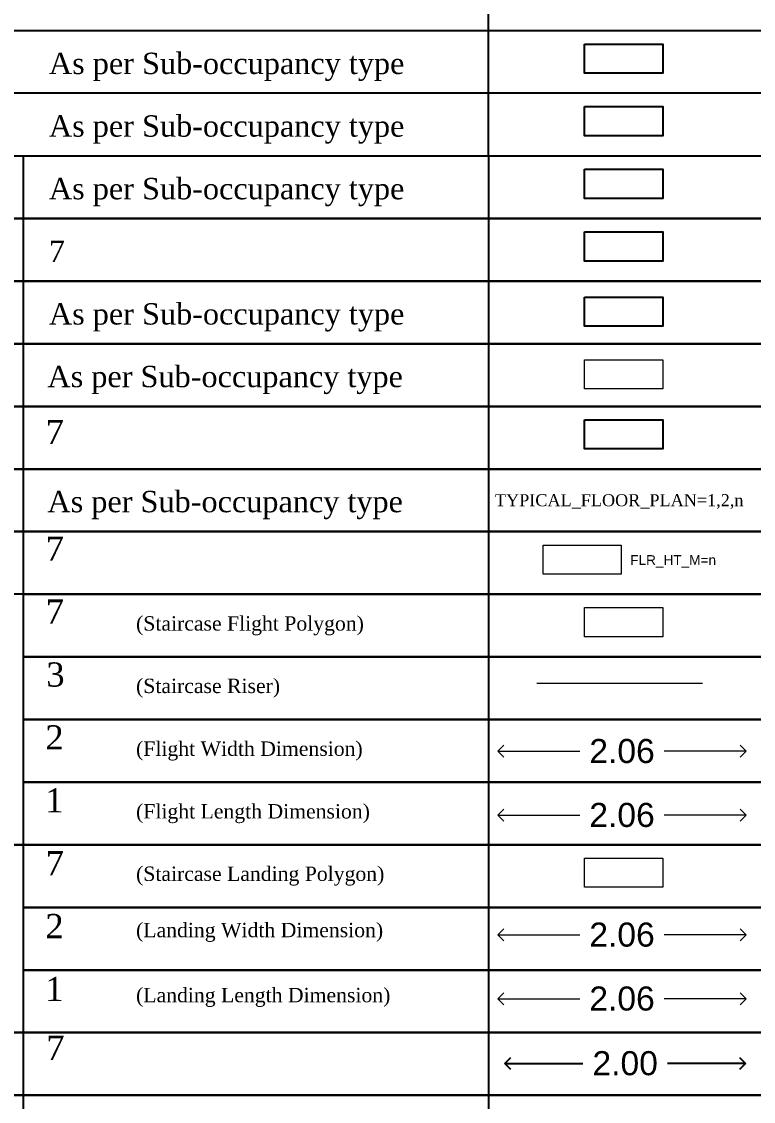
# Model space of a CAD drawing. Header units: millimetres. Extents: x -9481 to -9286, y 28723 to 28853.
# Drawn here: x -9461.74 to -9455.66, y 28797.47 to 28806.45 of the extents above; entities that cross this region are included whole.
import ezdxf

# ---------------------------------------------------------------- set-up
doc = ezdxf.new("R2010")
doc.units = ezdxf.units.MM
doc.header["$PDMODE"] = 34
doc.header["$PDSIZE"] = -15
doc.linetypes.add('CONTINULUS', pattern=[0])
for name, color, linetype in [('BLK_1_FLR_-2_FAR_AREA_ADD', 7, 'Continuous'), ('BLK_1_FLR_0_APPROVED_CONSTRUCTION', 7, 'Continuous'), ('BLK_1_FLR_0_CARPET_AREA', 25, 'Continuous'), ('BLK_1_FLR_0_CRPT_AREA_DEDUCT_EXISTING', 7, 'Continuous'), ('BLK_1_FLR_0_DEMOLITION_AREA', 7, 'Continuous'), ('BLK_1_FLR_0_EXIT_WIDTH_STAIR', 7, 'Continuous'), ('BLK_1_FLR_0_ROOF_AREA', 7, 'Continuous')]:
    doc.layers.add(name, color=color, linetype=linetype)
doc.layers.add('BLK_1_FLR_0_BLT_UP_AREA', color=25, linetype='Continuous', plot=False)
doc.layers.add('BLK_1_FLR_0_CARPET_AREA_EXISTING', color=7, linetype='Continuous', plot=False)
for name, color, linetype, lineweight in [('BLK_1_FLR_0_CRPT_AREA_DEDUCT', 7, 'Continuous', 0), ('BLK_1_FLR_0_STAIR_1', 7, 'Continuous', 0), ('BLK_1_FLR_0_STAIR_1_FLIGHT_1', 7, 'Continuous', 0), ('BLK_1_FLR_0_STAIR_1_LANDING_1', 7, 'Continuous', 0), ('PLAN', 7, 'Continuous', 40)]:
    doc.layers.add(name, color=color, linetype=linetype, lineweight=lineweight)
doc.styles.add('Arial', font='arial.ttf', dxfattribs={"height": 0.2})
doc.styles.add('MtXpl_Georgia', font='georgiab.ttf')
doc.styles.get("Standard").update_dxf_attribs({"font": 'arial.ttf', "height": 0.25})
doc.styles.add('style2', font='arial.ttf', dxfattribs={"height": 0.3})
doc.styles.add('TNR', font='times.ttf', dxfattribs={"height": 0.5})
doc.dimstyles.new('INT DIM', dxfattribs={"dimtxt": 0.3, "dimasz": 0.1, "dimexe": 0.18, "dimexo": 0.0625, "dimgap": 0.09, "dimtad": 0, "dimzin": 0, "dimdsep": 46, "dimtxsty": 'style2', "dimblk": 'OPEN90', "dimcen": 0.09, "dimse1": 1, "dimse2": 1, "dimclrd": 250, "dimclrt": 256, "dimadec": 0, "dimazin": 0, "dimtfac": 1, "dimtofl": 0, "dimtmove": 0, "dimatfit": 3, "dimfxl": 0, "dimtolj": 1, "dimtzin": 0, "dimlwd": -1, "dimarcsym": 0})

# ---------------------------------------------------------------- blocks, each defined once
blk = doc.blocks.new('_Open90')
at = {"layer": 'PLAN', "color": 0, "lineweight": -2}
for p, q in [((0, 0), (-1, 0)), ((-0.5, 0.5), (0, 0)), ((0, 0), (-0.5, -0.5))]:
    blk.add_line(p, q, dxfattribs=at)
blk = doc.blocks.new('*D8')
at = {"layer": 'BLK_1_FLR_0_STAIR_1_FLIGHT_1', "color": 250}
for p, q in [((-9457.6853, 28800.3821), (-9457.1041, 28800.3821)), ((-9455.8204, 28800.3821), (-9456.4017, 28800.3821))]:
    blk.add_line(p, q, dxfattribs=at)
at = {"layer": 'Defpoints', "color": 0}
for p in [(-9457.7853, 28800.4482), (-9455.7204, 28800.4668), (-9455.7204, 28800.3821)]:
    blk.add_point(p, dxfattribs=at)
at = {"layer": 'BLK_1_FLR_0_STAIR_1_FLIGHT_1', "color": 250, "xscale": 0.1, "yscale": 0.1, "zscale": 0.1, "rotation": 180}
blk.add_blockref('_Open90', (-9457.7853, 28800.3821), dxfattribs=at)
at = {"layer": 'BLK_1_FLR_0_STAIR_1_FLIGHT_1', "color": 250, "xscale": 0.1, "yscale": 0.1, "zscale": 0.1}
blk.add_blockref('_Open90', (-9455.7204, 28800.3821), dxfattribs=at)
at = {"layer": 'BLK_1_FLR_0_STAIR_1_FLIGHT_1', "linetype": 'CONTINULUS', "ltscale": 0.05, "insert": (-9456.7529, 28800.3821), "char_height": 0.2, "attachment_point": 5, "style": 'Arial'}
blk.add_mtext('\\A1;2.06', dxfattribs=at)
blk = doc.blocks.new('*D15')
at = {"layer": 'BLK_1_FLR_0_STAIR_1_FLIGHT_1', "color": 250}
for p, q in [((-9457.6853, 28799.8507), (-9457.1041, 28799.8507)), ((-9455.8204, 28799.8507), (-9456.4017, 28799.8507))]:
    blk.add_line(p, q, dxfattribs=at)
at = {"layer": 'Defpoints', "color": 0}
for p in [(-9455.7204, 28799.9354), (-9457.7853, 28799.9167), (-9455.7204, 28799.8507)]:
    blk.add_point(p, dxfattribs=at)
at = {"layer": 'BLK_1_FLR_0_STAIR_1_FLIGHT_1', "color": 250, "xscale": 0.1, "yscale": 0.1, "zscale": 0.1, "rotation": 180}
blk.add_blockref('_Open90', (-9457.7853, 28799.8507), dxfattribs=at)
at = {"layer": 'BLK_1_FLR_0_STAIR_1_FLIGHT_1', "color": 250, "xscale": 0.1, "yscale": 0.1, "zscale": 0.1}
blk.add_blockref('_Open90', (-9455.7204, 28799.8507), dxfattribs=at)
at = {"layer": 'BLK_1_FLR_0_STAIR_1_FLIGHT_1', "linetype": 'CONTINULUS', "ltscale": 0.05, "insert": (-9456.7529, 28799.8507), "char_height": 0.2, "attachment_point": 5, "style": 'Arial'}
blk.add_mtext('\\A1;2.06', dxfattribs=at)
blk = doc.blocks.new('*D22')
at = {"layer": 'BLK_1_FLR_0_STAIR_1_LANDING_1', "color": 250}
for p, q in [((-9457.6853, 28798.8558), (-9457.1041, 28798.8558)), ((-9455.8204, 28798.8558), (-9456.4017, 28798.8558))]:
    blk.add_line(p, q, dxfattribs=at)
at = {"layer": 'Defpoints', "color": 0}
for p in [(-9457.7853, 28798.9219), (-9455.7204, 28798.9406), (-9455.7204, 28798.8558)]:
    blk.add_point(p, dxfattribs=at)
at = {"layer": 'BLK_1_FLR_0_STAIR_1_LANDING_1', "color": 250, "xscale": 0.1, "yscale": 0.1, "zscale": 0.1, "rotation": 180}
blk.add_blockref('_Open90', (-9457.7853, 28798.8558), dxfattribs=at)
at = {"layer": 'BLK_1_FLR_0_STAIR_1_LANDING_1', "color": 250, "xscale": 0.1, "yscale": 0.1, "zscale": 0.1}
blk.add_blockref('_Open90', (-9455.7204, 28798.8558), dxfattribs=at)
at = {"layer": 'BLK_1_FLR_0_STAIR_1_LANDING_1', "linetype": 'CONTINULUS', "ltscale": 0.05, "insert": (-9456.7529, 28798.8558), "char_height": 0.2, "attachment_point": 5, "style": 'Arial'}
blk.add_mtext('\\A1;2.06', dxfattribs=at)
blk = doc.blocks.new('*D28')
at = {"layer": 'BLK_1_FLR_0_STAIR_1_LANDING_1', "color": 250}
for p, q in [((-9457.6853, 28798.3244), (-9457.1041, 28798.3244)), ((-9455.8204, 28798.3244), (-9456.4017, 28798.3244))]:
    blk.add_line(p, q, dxfattribs=at)
at = {"layer": 'Defpoints', "color": 0}
for p in [(-9455.7204, 28798.4092), (-9457.7853, 28798.3905), (-9455.7204, 28798.3244)]:
    blk.add_point(p, dxfattribs=at)
at = {"layer": 'BLK_1_FLR_0_STAIR_1_LANDING_1', "color": 250, "xscale": 0.1, "yscale": 0.1, "zscale": 0.1, "rotation": 180}
blk.add_blockref('_Open90', (-9457.7853, 28798.3244), dxfattribs=at)
at = {"layer": 'BLK_1_FLR_0_STAIR_1_LANDING_1', "color": 250, "xscale": 0.1, "yscale": 0.1, "zscale": 0.1}
blk.add_blockref('_Open90', (-9455.7204, 28798.3244), dxfattribs=at)
at = {"layer": 'BLK_1_FLR_0_STAIR_1_LANDING_1', "linetype": 'CONTINULUS', "ltscale": 0.05, "insert": (-9456.7529, 28798.3244), "char_height": 0.2, "attachment_point": 5, "style": 'Arial'}
blk.add_mtext('\\A1;2.06', dxfattribs=at)
blk = doc.blocks.new('*D37')
at = {"layer": 'BLK_1_FLR_0_EXIT_WIDTH_STAIR', "color": 250, "ltscale": 0.05}
for p, q in [((-9457.6264, 28797.7867), (-9457.0776, 28797.7867)), ((-9455.8272, 28797.7867), (-9456.376, 28797.7867))]:
    blk.add_line(p, q, dxfattribs=at)
at = {"layer": 'Defpoints', "color": 0}
for p in [(-9457.7264, 28797.9471), (-9455.7272, 28797.9471), (-9455.7272, 28797.7867)]:
    blk.add_point(p, dxfattribs=at)
at = {"layer": 'BLK_1_FLR_0_EXIT_WIDTH_STAIR', "color": 250, "xscale": 0.1, "yscale": 0.1, "zscale": 0.1, "rotation": 180}
blk.add_blockref('_Open90', (-9457.7264, 28797.7867), dxfattribs=at)
at = {"layer": 'BLK_1_FLR_0_EXIT_WIDTH_STAIR', "color": 250, "xscale": 0.1, "yscale": 0.1, "zscale": 0.1}
blk.add_blockref('_Open90', (-9455.7272, 28797.7867), dxfattribs=at)
at = {"layer": 'BLK_1_FLR_0_EXIT_WIDTH_STAIR', "linetype": 'CONTINULUS', "ltscale": 0.05, "insert": (-9456.7268, 28797.7867), "char_height": 0.2, "attachment_point": 5, "style": 'Arial'}
blk.add_mtext('\\A1;2.00', dxfattribs=at)

msp = doc.modelspace()

# ---------------------------------------------------------------- linework, layer by layer
for p, q in [((-9461.7318, 28805.3312), (-9461.7318, 28804.809)), ((-9457.8622, 28805.3312), (-9457.8622, 28804.8105)), ((-9461.7318, 28804.8105), (-9461.7318, 28804.2884)), ((-9457.8622, 28804.8105), (-9457.8622, 28804.2899)), ((-9461.7318, 28804.2899), (-9461.7318, 28803.7677)), ((-9457.8622, 28804.2899), (-9457.8622, 28803.7692)), ((-9461.7318, 28803.7692), (-9461.7318, 28803.2471)), ((-9457.8622, 28803.7692), (-9457.8622, 28803.2486)), ((-9461.7318, 28803.2486), (-9461.7318, 28802.7264)), ((-9457.8622, 28803.2486), (-9457.8622, 28802.7279)), ((-9461.7318, 28802.7279), (-9461.7318, 28802.7264)), ((-9461.7318, 28802.7279), (-9461.7318, 28802.2058)), ((-9457.8622, 28802.7279), (-9457.8622, 28802.2073)), ((-9461.7318, 28802.2073), (-9461.7318, 28801.6851)), ((-9461.7318, 28802.2073), (-9461.7318, 28802.2058)), ((-9457.8622, 28802.2073), (-9457.8622, 28801.6866)), ((-9461.7318, 28801.6866), (-9461.7318, 28801.1645)), ((-9457.8622, 28801.6866), (-9457.8622, 28801.166)), ((-9461.7318, 28801.166), (-9461.7318, 28800.6438)), ((-9457.8622, 28801.166), (-9457.8622, 28800.6453)), ((-9461.7318, 28800.6453), (-9461.7318, 28800.1232)), ((-9457.8622, 28800.6453), (-9457.8622, 28800.1247)), ((-9461.7318, 28800.1247), (-9461.7318, 28799.6026)), ((-9457.8622, 28800.1247), (-9457.8622, 28799.6041)), ((-9461.7318, 28799.6041), (-9461.7318, 28799.0819)), ((-9457.8622, 28799.6041), (-9457.8622, 28799.0834)), ((-9461.7318, 28799.0834), (-9461.7318, 28798.5613)), ((-9457.8622, 28799.0834), (-9457.8622, 28798.5628)), ((-9461.7318, 28798.5628), (-9461.7318, 28798.0406)), ((-9457.8622, 28798.5628), (-9457.8622, 28798.0421)), ((-9461.7318, 28798.0421), (-9461.7318, 28797.52)), ((-9457.8622, 28798.0421), (-9457.8622, 28797.5215)), ((-9461.7318, 28797.5215), (-9461.7318, 28796.9993)), ((-9457.8622, 28797.5215), (-9457.8622, 28797.0008))]:
    msp.add_line(p, q)
for points in [[(-9481.2579, 28805.3312), (-9481.2579, 28806.3725), (-9442.23, 28806.3725), (-9442.23, 28805.8518), (-9470.8642, 28805.8518)], [(-9481.2579, 28803.2486), (-9481.2579, 28805.3312), (-9442.23, 28805.3312), (-9442.23, 28804.8105), (-9481.2579, 28804.8105)], [(-9481.2579, 28804.2899), (-9481.2579, 28804.8105), (-9442.23, 28804.8105), (-9442.23, 28804.2899), (-9481.2579, 28804.2899)], [(-9481.2579, 28803.7692), (-9481.2579, 28804.2899), (-9442.23, 28804.2899), (-9442.23, 28803.7692), (-9470.8642, 28803.7692)], [(-9470.8642, 28803.7692), (-9442.23, 28803.7692), (-9442.23, 28803.2486), (-9481.2579, 28803.2486)], [(-9481.2579, 28801.6866), (-9481.2579, 28802.2073), (-9442.23, 28802.2073), (-9442.23, 28801.6866), (-9470.8642, 28801.6866)], [(-9461.7318, 28801.6866), (-9442.23, 28801.6866), (-9442.23, 28801.166), (-9461.7318, 28801.166)], [(-9461.7318, 28801.166), (-9442.23, 28801.166), (-9442.23, 28800.6453), (-9461.7318, 28800.6453)], [(-9461.7318, 28800.6453), (-9442.23, 28800.6453), (-9442.23, 28800.1247), (-9461.7318, 28800.1247)], [(-9461.7318, 28800.1247), (-9442.23, 28800.1247), (-9442.23, 28799.6041), (-9470.8642, 28799.6041)], [(-9470.8642, 28799.6041), (-9442.23, 28799.6041), (-9442.23, 28799.0834), (-9461.7318, 28799.0834)], [(-9461.7318, 28799.0834), (-9442.23, 28799.0834), (-9442.23, 28798.5628), (-9461.7318, 28798.5628)], [(-9461.7318, 28798.5628), (-9442.23, 28798.5628), (-9442.23, 28798.0421), (-9481.2579, 28798.0421), (-9481.2579, 28798.5628)]]:
    msp.add_lwpolyline(points)
for points in [[(-9481.2579, 28803.2486), (-9442.23, 28803.2486), (-9442.23, 28802.7279), (-9481.2579, 28802.7279), (-9481.2579, 28803.2486)], [(-9481.2579, 28802.7279), (-9442.23, 28802.7279), (-9442.23, 28802.2073), (-9481.2579, 28802.2073), (-9481.2579, 28802.7279)], [(-9481.2579, 28798.0421), (-9442.23, 28798.0421), (-9442.23, 28797.5215), (-9481.2579, 28797.5215), (-9481.2579, 28798.0421)], [(-9481.2579, 28797.5215), (-9442.23, 28797.5215), (-9442.23, 28797.0008), (-9481.2579, 28797.0008), (-9481.2579, 28797.5215)]]:
    msp.add_lwpolyline(points, close=True)
at = {"layer": 'BLK_1_FLR_-2_FAR_AREA_ADD', "color": 7, "linetype": 'CONTINULUS', "ltscale": 0.05}
msp.add_line((-9457.8622, 28805.3312), (-9457.8622, 28807.422), dxfattribs=at)
at = {"layer": 'BLK_1_FLR_0_APPROVED_CONSTRUCTION', "color": 11}
msp.add_lwpolyline([(-9457.0642, 28805.22), (-9456.415, 28805.22), (-9456.415, 28804.9779), (-9457.0642, 28804.9779)], close=True, dxfattribs=at)
at = {"layer": 'BLK_1_FLR_0_CARPET_AREA', "color": 11}
msp.add_lwpolyline([(-9457.0642, 28804.1564), (-9456.415, 28804.1564), (-9456.415, 28803.9142), (-9457.0642, 28803.9142)], close=True, dxfattribs=at)
at = {"layer": 'BLK_1_FLR_0_CARPET_AREA_EXISTING', "color": 11, "linetype": 'CONTINULUS', "ltscale": 0.05}
msp.add_lwpolyline([(-9457.0642, 28806.2613), (-9456.415, 28806.2613), (-9456.415, 28806.0192), (-9457.0642, 28806.0192)], close=True, dxfattribs=at)
at = {"layer": 'BLK_1_FLR_0_CRPT_AREA_DEDUCT', "color": 11}
msp.add_lwpolyline([(-9457.0642, 28803.6357), (-9456.415, 28803.6357), (-9456.415, 28803.3936), (-9457.0642, 28803.3936)], close=True, dxfattribs=at)
at = {"layer": 'BLK_1_FLR_0_CRPT_AREA_DEDUCT_EXISTING', "color": 11, "linetype": 'CONTINULUS', "ltscale": 0.05}
msp.add_lwpolyline([(-9457.0642, 28805.7407), (-9456.415, 28805.7407), (-9456.415, 28805.4985), (-9457.0642, 28805.4985)], close=True, dxfattribs=at)
at = {"layer": 'BLK_1_FLR_0_DEMOLITION_AREA', "color": 7}
msp.add_lwpolyline([(-9457.0642, 28804.6994), (-9456.415, 28804.6994), (-9456.415, 28804.4572), (-9457.0642, 28804.4572)], close=True, dxfattribs=at)
at = {"layer": 'BLK_1_FLR_0_ROOF_AREA', "linetype": 'CONTINULUS', "ltscale": 0.05}
msp.add_lwpolyline([(-9457.0642, 28803.1375), (-9456.415, 28803.1375), (-9456.415, 28802.8953), (-9457.0642, 28802.8953)], close=True, dxfattribs=at)
at = {"layer": 'BLK_1_FLR_0_STAIR_1'}
msp.add_lwpolyline([(-9457.4087, 28802.0962), (-9456.7595, 28802.0962), (-9456.7595, 28801.854), (-9457.4087, 28801.854)], close=True, dxfattribs=at)
at = {"layer": 'BLK_1_FLR_0_STAIR_1_FLIGHT_1', "color": 3}
msp.add_line((-9457.4618, 28800.9468), (-9456.0851, 28800.9468), dxfattribs=at)
at = {"layer": 'BLK_1_FLR_0_STAIR_1_FLIGHT_1'}
msp.add_lwpolyline([(-9457.0642, 28801.5755), (-9456.415, 28801.5755), (-9456.415, 28801.3334), (-9457.0642, 28801.3334)], close=True, dxfattribs=at)
at = {"layer": 'BLK_1_FLR_0_STAIR_1_LANDING_1'}
msp.add_lwpolyline([(-9457.0642, 28799.4929), (-9456.415, 28799.4929), (-9456.415, 28799.2508), (-9457.0642, 28799.2508)], close=True, dxfattribs=at)

# ---------------------------------------------------------------- texts
at = {"linetype": 'CONTINULUS', "style": 'MtXpl_Georgia'}
for s, height, p in [('As per Sub-occupancy type', 0.177478, (-9461.5173, 28806.0117)), ('As per Sub-occupancy type', 0.177478, (-9461.5173, 28805.491)), ('As per Sub-occupancy type', 0.177478, (-9461.5173, 28804.9704)), ('7', 0.1775, (-9461.5173, 28804.4497)), ('As per Sub-occupancy type', 0.177478, (-9461.5173, 28803.9291)), ('As per Sub-occupancy type', 0.177478, (-9461.5294, 28803.4084)), ('7', 0.2012, (-9461.5434, 28802.9356)), ('As per Sub-occupancy type', 0.177478, (-9461.5294, 28802.3686)), ('7', 0.2012, (-9461.5434, 28801.9649)), ('7', 0.2012, (-9461.5434, 28801.442)), ('(Staircase Flight Polygon)', 0.119406, (-9460.7923, 28801.3846)), ('3', 0.2012, (-9461.5382, 28800.9191)), ('(Staircase Riser)', 0.119406, (-9460.7923, 28800.8654)), ('2', 0.2012, (-9461.5463, 28800.3962)), ('(Flight Width Dimension)', 0.119406, (-9460.7923, 28800.3433)), ('1', 0.2012, (-9461.5473, 28799.8733)), ('(Flight Length Dimension)', 0.119406, (-9460.7923, 28799.8226)), ('7', 0.2012, (-9461.5434, 28799.3504)), ('(Staircase Landing Polygon)', 0.119406, (-9460.7923, 28799.3035)), ('2', 0.2012, (-9461.5463, 28798.8275)), ('(Landing Width Dimension)', 0.119406, (-9460.7923, 28798.8355)), ('1', 0.2012, (-9461.5473, 28798.3046)), ('(Landing Length Dimension)', 0.119406, (-9460.7923, 28798.2948)), ('7', 0.2012, (-9461.5388, 28797.8155))]:
    msp.add_text(s, height=height, dxfattribs=at).set_placement(p)
at = {"layer": 'BLK_1_FLR_0_BLT_UP_AREA', "color": 11, "insert": (-9457.8093, 28802.5188), "char_height": 0.1, "attachment_point": 1, "style": 'TNR'}
msp.add_mtext_dynamic_manual_height_columns('TYPICAL_FLOOR_PLAN=1,2,n', width=3.3155, gutter_width=2.5, heights=[0], dxfattribs=at)
at = {"layer": 'BLK_1_FLR_0_STAIR_1', "insert": (-9456.6851, 28802.0118), "char_height": 0.081, "attachment_point": 1}
msp.add_mtext_dynamic_manual_height_columns('FLR_HT_M=n', width=0.422056, gutter_width=0.405, heights=[0], dxfattribs=at)

# ---------------------------------------------------------------- dimensions: what is measured, and where the dimension line sits
at = {"layer": 'BLK_1_FLR_0_EXIT_WIDTH_STAIR', "color": 7, "linetype": 'CONTINULUS', "ltscale": 0.05}
dim = msp.add_linear_dim(base=(-9455.7272, 28797.7867), p1=(-9457.7264, 28797.9471), p2=(-9455.7272, 28797.9471), dimstyle='INT DIM', override={"dimtxt": 0.2, "dimtxsty": 'Arial', "dimfxl": 0.125, "dimtfill": 1, "dimtfillclr": 7, "dimarcsym": 1}, dxfattribs=at)
dim.commit()
dim.dimension.update_dxf_attribs({"geometry": '*D37', "text_midpoint": (-9456.7268, 28797.7867)})
at = {"layer": 'BLK_1_FLR_0_STAIR_1_FLIGHT_1', "color": 2}
dim = msp.add_linear_dim(base=(-9455.7204, 28800.3821), p1=(-9457.7853, 28800.4482), p2=(-9455.7204, 28800.4668), dimstyle='INT DIM', override={"dimtxt": 0.2, "dimtxsty": 'Arial', "dimfxl": 0.125, "dimtfill": 1, "dimtfillclr": 7, "dimarcsym": 1}, dxfattribs=at)
dim.commit()
dim.dimension.update_dxf_attribs({"geometry": '*D8', "text_midpoint": (-9456.7529, 28800.3821)})
at = {"layer": 'BLK_1_FLR_0_STAIR_1_FLIGHT_1', "color": 1}
dim = msp.add_linear_dim(base=(-9455.7204, 28799.8507), p1=(-9457.7853, 28799.9167), p2=(-9455.7204, 28799.9354), dimstyle='INT DIM', override={"dimtxt": 0.2, "dimtxsty": 'Arial', "dimfxl": 0.125, "dimtfill": 1, "dimtfillclr": 7, "dimarcsym": 1}, dxfattribs=at)
dim.commit()
dim.dimension.update_dxf_attribs({"geometry": '*D15', "text_midpoint": (-9456.7529, 28799.8507)})
at = {"layer": 'BLK_1_FLR_0_STAIR_1_LANDING_1', "color": 2}
dim = msp.add_linear_dim(base=(-9455.7204, 28798.8558), p1=(-9457.7853, 28798.9219), p2=(-9455.7204, 28798.9406), dimstyle='INT DIM', override={"dimtxt": 0.2, "dimtxsty": 'Arial', "dimfxl": 0.125, "dimtfill": 1, "dimtfillclr": 7, "dimarcsym": 1}, dxfattribs=at)
dim.commit()
dim.dimension.update_dxf_attribs({"geometry": '*D22', "text_midpoint": (-9456.7529, 28798.8558)})
at = {"layer": 'BLK_1_FLR_0_STAIR_1_LANDING_1', "color": 1}
dim = msp.add_linear_dim(base=(-9455.7204, 28798.3244), p1=(-9457.7853, 28798.3905), p2=(-9455.7204, 28798.4092), dimstyle='INT DIM', override={"dimtxt": 0.2, "dimtxsty": 'Arial', "dimfxl": 0.125, "dimtfill": 1, "dimtfillclr": 7, "dimarcsym": 1}, dxfattribs=at)
dim.commit()
dim.dimension.update_dxf_attribs({"geometry": '*D28', "text_midpoint": (-9456.7529, 28798.3244)})

doc.saveas('drawing.dxf')
